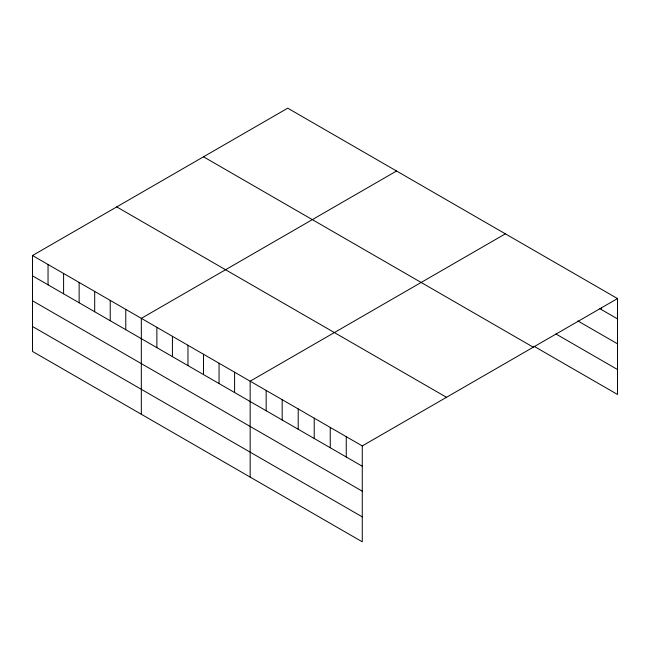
<?xml version="1.0" encoding="UTF-8"?>
<svg xmlns="http://www.w3.org/2000/svg" width="650" height="650" viewBox="0 0 650 650"><rect width="100%" height="100%" fill="white"/><g stroke="black" fill="none" stroke-linecap="round" stroke-linejoin="round"><path stroke-width="0.97" d="M32.5 255.531L362.269 445.924L362.269 541.824L32.5 351.431L32.5 255.531L287.731 108.176L617.5 298.569L617.5 394.469L534.04 346.279M396.557 171.007L141.326 318.362L141.326 414.261M505.375 233.838L250.153 381.192L250.153 477.084M362.269 445.924L617.5 298.569M599.796 308.661L617.5 318.882M577.874 320.946L617.5 343.826M555.961 333.994L617.5 369.525M203.507 156.804L533.276 347.197M116.724 206.903L446.493 397.296M32.5 275.844L362.269 466.237M32.5 300.787L362.269 491.181M32.5 326.487L362.269 516.88M601.486 307.604L601.486 309.636M346.255 436.678L346.255 456.991M330.241 427.432L330.241 447.744M314.218 418.186L314.218 438.49M298.204 408.939L298.204 429.244M282.181 399.685L282.181 419.997M266.167 390.439L266.167 410.751M234.601 372.214L234.601 392.527M219.058 363.244L219.058 383.549M203.507 354.266L203.507 374.579M187.964 345.288L187.964 365.601M172.421 336.318L172.421 356.623M156.869 327.34L156.869 347.652M125.775 309.384L125.775 329.696M110.232 300.414L110.232 320.726M94.689 291.436L94.689 311.748M79.138 282.457L79.138 302.77M63.594 273.488L63.594 293.8M48.043 264.509L48.043 284.822"/></g></svg>
